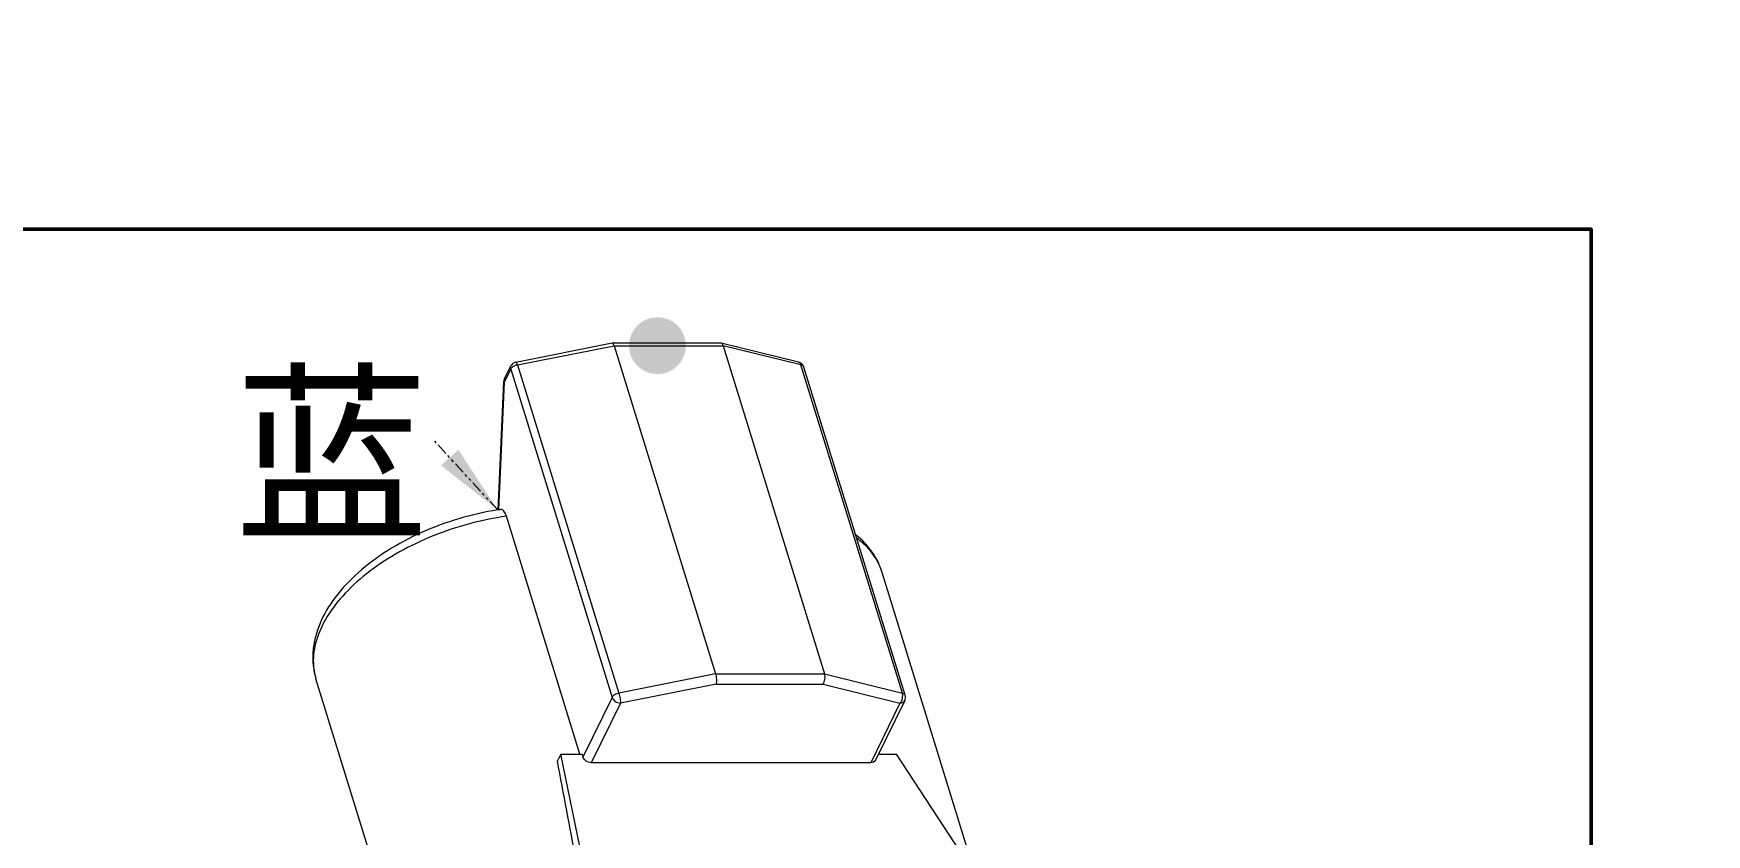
# Model space of a CAD drawing. Header units: millimetres. Extents: x 1638 to 3450, y 1129 to 2069.
# Drawn here: x 2833.2 to 2892.1, y 1229.6 to 1257.7 of the extents above; entities that cross this region are included whole.
import ezdxf

# ---------------------------------------------------------------- set-up
doc = ezdxf.new("R2010")
doc.units = ezdxf.units.MM
doc.linetypes.add('ACISOTGB', pattern=[9, 4, -1, 1, -1, 1, -1])
doc.layers.add('1轮廓实线层', color=7, linetype='Continuous', lineweight=50)
doc.layers.add('护套层', color=3, linetype='Continuous', lineweight=0)
doc.styles.get("Standard").update_dxf_attribs({"font": 'arial.ttf'})
doc.styles.add('技术要求及剖视用', font='gbenor.shx', dxfattribs={"width": 0.7, "bigfont": 'gbcbig.shx'})
doc.dimstyles.new('ISO-25', dxfattribs={"dimtxt": 2.5, "dimasz": 2.5, "dimexe": 1.25, "dimexo": 0.625, "dimtad": 1, "dimtxsty": 'Standard', "dimcen": 2.5, "dimadec": 0, "dimazin": 0, "dimtfac": 1, "dimtmove": 0, "dimatfit": 3, "dimfxl": 1, "dimarcsym": 0})

# ---------------------------------------------------------------- blocks, each defined once
blk = doc.blocks.new('*D205')
at = {"color": 0, "lineweight": -2, "transparency": 16777216}
for p, q in [((2785.719, 1832.784), (2785.719, 1837.154)), ((2807.692, 1832.784), (2807.692, 1837.154)), ((2788.219, 1835.904), (2805.192, 1835.904)), ((3272.833, 1250.246), (3272.833, 1255.416)), ((3328.533, 1250.204), (3328.533, 1255.416)), ((3275.333, 1254.166), (3326.033, 1254.166))]:
    blk.add_line(p, q, dxfattribs=at)
at = {"color": 0, "transparency": 16777216}
for points in [[(2788.219, 1836.321), (2788.219, 1835.488), (2785.719, 1835.904)], [(2805.192, 1836.321), (2805.192, 1835.488), (2807.692, 1835.904)], [(3275.333, 1254.583), (3275.333, 1253.75), (3272.833, 1254.166)], [(3326.033, 1254.583), (3326.033, 1253.75), (3328.533, 1254.166)]]:
    blk.add_solid(points, dxfattribs=at)
at = {"layer": 'Defpoints', "color": 0, "transparency": 16777216}
for p in [(2807.692, 1835.904), (2785.719, 1832.159), (2807.692, 1832.159), (3328.533, 1254.166), (3272.833, 1249.621), (3328.533, 1249.579)]:
    blk.add_point(p, dxfattribs=at)
at = {"color": 3, "transparency": 16777216, "char_height": 2.5, "attachment_point": 5}
for s, insert in [('100', (2796.705, 1837.806)), ('2800', (3300.683, 1256.068))]:
    blk.add_mtext(s, dxfattribs=dict(at, insert=insert))
blk = doc.blocks.new('DT04-3P-P007-Out21520134352')
at = {"linetype": 'Continuous'}
for p, q in [((-10.896, 46.951), (-7.514, 47.623)), ((-10.845, 46.852), (-7.447, 47.527)), ((-7.51, 47.623), (-7.514, 47.623)), ((-7.51, 47.623), (-3.702, 47.623)), ((-7.447, 47.527), (-3.61, 47.527)), ((-7.447, 47.527), (-3.881, 35.987)), ((-3.686, 47.621), (-3.702, 47.623)), ((-0.96, 46.949), (-3.686, 47.621)), ((-0.874, 46.852), (-3.61, 47.527)), ((-3.61, 47.527), (-0.044, 35.987)), ((-11.302, 46.25), (-11.08, 46.702)), ((-11.296, 46.362), (-11.074, 46.814)), ((-11.08, 46.702), (-7.514, 35.162)), ((-10.845, 46.852), (-7.279, 35.312)), ((2.692, 35.312), (-0.874, 46.852)), ((2.788, 35.237), (-0.778, 46.777)), ((-11.524, 41.749), (-11.322, 46.262)), ((-11.503, 41.753), (-11.302, 46.25)), ((-11.302, 46.25), (-11.322, 46.262)), ((-8.646, 33.166), (-11.231, 41.531)), ((1.982, 39.553), (1.982, 39.553)), ((5.28, 28.881), (1.982, 39.553)), ((-3.881, 35.987), (-7.279, 35.312)), ((-3.881, 35.987), (-0.044, 35.987)), ((-0.044, 35.987), (2.692, 35.312)), ((-17.929, 35.815), (-17.928, 35.811)), ((-15.645, 28.423), (-17.928, 35.811)), ((-3.86, 35.63), (-7.219, 34.963)), ((-3.86, 35.63), (-0.097, 35.63)), ((-0.097, 35.63), (2.607, 34.963)), ((-7.514, 35.162), (-8.543, 33.066)), ((-7.219, 34.963), (-8.247, 32.867)), ((2.607, 34.963), (1.579, 32.867)), ((2.774, 35.05), (1.745, 32.954)), ((-9.322, 33.166), (-9.438, 32.928)), ((-9.322, 33.166), (-8.573, 33.166)), ((-8.317, 28.291), (-9.322, 33.166)), ((-8.573, 33.166), (-8.543, 33.066)), ((1.849, 33.166), (2.469, 33.166)), ((2.469, 33.166), (5.28, 28.881)), ((1.579, 32.867), (-8.247, 32.867))]:
    blk.add_line(p, q, dxfattribs=at)
for centre, radius, start, end in [((-10.759, 46.421), 0.44, 101.24918, 115.0344), ((-1.021, 46.701), 0.255, 46.84473, 76.14691), ((-10.026, 31.928), 9.939, 98.57267, 98.748), ((-10.034, 31.98), 9.887, 98.16211, 98.57288), ((2.546, 35.162), 0.254, 333.85762, 17.17315), ((-1068.674, -167.261), 1077.987, 10.513952, 10.702321)]:
    blk.add_arc(centre, radius, start, end, dxfattribs=at)
for points, knots in [([(-7.447, 47.527), (-7.451, 47.541), (-7.46, 47.566), (-7.477, 47.599), (-7.497, 47.623), (-7.51, 47.623)], [0, 0, 0, 0, 0.36262, 0.653242, 1, 1, 1, 1]), ([(-3.61, 47.527), (-3.614, 47.539), (-3.628, 47.577), (-3.659, 47.614), (-3.686, 47.621)], [0, 0, 0, 0, 0.308594, 1, 1, 1, 1]), ([(-11.08, 46.702), (-11.086, 46.721), (-11.092, 46.759), (-11.083, 46.797), (-11.075, 46.813)], [0, 0, 0, 0, 0.516947, 1, 1, 1, 1]), ([(-11.08, 46.702), (-11.077, 46.708), (-11.064, 46.732), (-11.045, 46.752), (-11.029, 46.766)], [0, 0, 0, 0, 0.228411, 1, 1, 1, 1]), ([(-11.029, 46.766), (-11.023, 46.771), (-10.997, 46.792), (-10.968, 46.809), (-10.945, 46.819)], [0, 0, 0, 0, 0.237828, 1, 1, 1, 1]), ([(-10.845, 46.852), (-10.85, 46.866), (-10.858, 46.892), (-10.872, 46.924), (-10.882, 46.943), (-10.892, 46.952), (-10.896, 46.951)], [0, 0, 0, 0, 0.39574, 0.701065, 0.900409, 1, 1, 1, 1]), ([(-0.96, 46.949), (-0.94, 46.944), (-0.901, 46.917), (-0.881, 46.875), (-0.874, 46.852)], [0, 0, 0, 0, 0.453038, 1, 1, 1, 1]), ([(-0.778, 46.777), (-0.783, 46.795), (-0.811, 46.831), (-0.852, 46.847), (-0.874, 46.852)], [0, 0, 0, 0, 0.450499, 1, 1, 1, 1]), ([(-11.302, 46.25), (-11.304, 46.257), (-11.31, 46.282), (-11.311, 46.308), (-11.308, 46.327)], [0, 0, 0, 0, 0.260931, 1, 1, 1, 1]), ([(-11.538, 41.751), (-11.998, 41.681), (-12.911, 41.474), (-14.216, 40.993), (-15.412, 40.359), (-16.443, 39.596), (-17.263, 38.732), (-17.745, 37.929), (-17.967, 37.266), (-18.047, 36.772), (-18.041, 36.282), (-17.975, 35.965), (-17.928, 35.811)], [0, 0, 0, 0, 0.144277, 0.288938, 0.429519, 0.562165, 0.684483, 0.796269, 0.849004, 0.9002, 0.9503, 1, 1, 1, 1]), ([(-11.231, 41.531), (-11.67, 41.47), (-12.546, 41.292), (-13.81, 40.87), (-14.99, 40.31), (-16.034, 39.635), (-16.898, 38.873), (-17.545, 38.055), (-17.945, 37.212), (-18.031, 36.627), (-18.02, 36.354)], [0, 0, 0, 0, 0.145147, 0.291695, 0.435242, 0.571656, 0.697512, 0.810612, 0.910651, 1, 1, 1, 1]), ([(-11.231, 41.531), (-11.242, 41.567), (-11.267, 41.631), (-11.315, 41.71), (-11.372, 41.761), (-11.418, 41.769), (-11.438, 41.766)], [0, 0, 0, 0, 0.337945, 0.61173, 0.823745, 1, 1, 1, 1]), ([(1.982, 39.553), (1.904, 39.807), (1.659, 40.299), (1.28, 40.694), (1.067, 40.866)], [0, 0, 0, 0, 0.49289, 1, 1, 1, 1]), ([(1.768, 40.028), (1.683, 40.167), (1.477, 40.435), (1.222, 40.657), (1.083, 40.759)], [0, 0, 0, 0, 0.485201, 1, 1, 1, 1]), ([(1.982, 39.553), (1.969, 39.595), (1.913, 39.759), (1.836, 39.916), (1.768, 40.028)], [0, 0, 0, 0, 0.248627, 1, 1, 1, 1]), ([(-18.02, 36.354), (-18.018, 36.308), (-18.005, 36.126), (-17.969, 35.945), (-17.929, 35.815)], [0, 0, 0, 0, 0.252725, 1, 1, 1, 1]), ([(-3.881, 35.987), (-3.862, 35.926), (-3.848, 35.831), (-3.847, 35.711), (-3.853, 35.655), (-3.86, 35.63)], [0, 0, 0, 0, 0.528522, 0.789547, 1, 1, 1, 1]), ([(-0.097, 35.63), (-0.081, 35.653), (-0.054, 35.708), (-0.031, 35.8), (-0.026, 35.895), (-0.035, 35.958), (-0.044, 35.987)], [0, 0, 0, 0, 0.228169, 0.489911, 0.757369, 1, 1, 1, 1]), ([(-7.279, 35.312), (-7.33, 35.302), (-7.42, 35.268), (-7.495, 35.201), (-7.514, 35.162)], [0, 0, 0, 0, 0.546638, 1, 1, 1, 1]), ([(-7.279, 35.312), (-7.26, 35.252), (-7.24, 35.159), (-7.223, 35.042), (-7.219, 34.987), (-7.219, 34.963)], [0, 0, 0, 0, 0.534019, 0.795209, 1, 1, 1, 1]), ([(2.704, 35.225), (2.704, 35.233), (2.703, 35.262), (2.698, 35.292), (2.692, 35.312)], [0, 0, 0, 0, 0.264006, 1, 1, 1, 1]), ([(2.692, 35.312), (2.714, 35.307), (2.755, 35.291), (2.783, 35.255), (2.788, 35.237)], [0, 0, 0, 0, 0.549501, 1, 1, 1, 1]), ([(-7.514, 35.162), (-7.496, 35.105), (-7.407, 35.004), (-7.283, 34.963), (-7.219, 34.963)], [0, 0, 0, 0, 0.482997, 1, 1, 1, 1]), ([(2.607, 34.963), (2.615, 34.971), (2.645, 35.007), (2.667, 35.05), (2.68, 35.084)], [0, 0, 0, 0, 0.231343, 1, 1, 1, 1]), ([(2.607, 34.963), (2.642, 34.963), (2.709, 34.975), (2.76, 35.023), (2.774, 35.05)], [0, 0, 0, 0, 0.536489, 1, 1, 1, 1]), ([(2.68, 35.084), (2.684, 35.096), (2.698, 35.141), (2.705, 35.19), (2.704, 35.225)], [0, 0, 0, 0, 0.25274, 1, 1, 1, 1]), ([(-8.247, 32.867), (-8.311, 32.867), (-8.436, 32.908), (-8.525, 33.009), (-8.543, 33.066)], [0, 0, 0, 0, 0.516982, 1, 1, 1, 1]), ([(1.745, 32.954), (1.732, 32.927), (1.681, 32.879), (1.614, 32.867), (1.579, 32.867)], [0, 0, 0, 0, 0.463513, 1, 1, 1, 1])]:
    blk.add_open_spline(points, degree=3, knots=knots, dxfattribs=at)
for points in [[(-10.98, 46.918), (-11.02, 46.893), (-11.054, 46.855), (-11.075, 46.813)], [(-10.896, 46.951), (-10.926, 46.945), (-10.955, 46.934), (-10.98, 46.918)], [(-0.778, 46.777), (-0.791, 46.818), (-0.815, 46.857), (-0.846, 46.887)], [(-11.296, 46.362), (-11.311, 46.331), (-11.32, 46.296), (-11.322, 46.262)], [(-11.308, 46.327), (-11.305, 46.339), (-11.301, 46.351), (-11.296, 46.362)]]:
    blk.add_open_spline(points, degree=3, dxfattribs=at)
at = {"linetype": 'ACISOTGB', "ltscale": 0.1, "insert": (-13.972, 46.217), "char_height": 5, "width": 5.66649, "attachment_point": 3}
blk.add_mtext('蓝', dxfattribs=at)
at = {"layer": '护套层', "style": '技术要求及剖视用', "width": 0.67}
for tag, p, flags in [('备注', (-0.3, 23.2), 8), ('标号', (-0.3, 19.2), 8), ('功能', (-0.8, 15.2), 8), ('英文功能', (-0.8, 11.2), 8), ('编号', (-11.8, 7.2), 8), ('护套号', (-0.8, 7.2), 8), ('颜色', (20.2, 7.2), 9), ('厂家', (22.2, 7.2), 9), ('端子', (24.2, 7.2), 9), ('统计到BOM', (20.2, 5.2), 9), ('客户代号', (-11.8, 3.2), 8), ('编码', (22.2, 3.2), 9), ('防水栓', (24.2, 3.2), 9), ('配件', (-0.8, 3.2), 8), ('配置', (20.2, 3.2), 9), ('工序', (20.2, 1.2), 9), ('工位', (22.2, 1.2), 9), ('设计软件', (26.96, 1.2), 9), ('附件', (-0.8, -0.8), 8), ('视图', (20.2, -0.8), 9), ('方向', (22.2, -0.8), 9), ('盲栓', (24.2, -0.8), 9)]:
    blk.add_attdef(tag, p, '', height=3.5, dxfattribs=dict(at, flags=flags))
at = {"linetype": 'ACISOTGB', "ltscale": 0.1}
blk.add_leader([(-11.538, 41.751), (-13.754, 44.168)], dimstyle='ISO-25', override={"dimgap": 0.625, "dimtad": 0}, dxfattribs=at)

msp = doc.modelspace()

# ---------------------------------------------------------------- hatches: boundary and pattern name
at = {"layer": '护套层'}
h = msp.add_hatch(color=256, dxfattribs=at)
edge = h.paths.add_edge_path()
edge.add_arc((2855.166, 1246.739), 1, 0, 360)

# ---------------------------------------------------------------- linework, layer by layer
at = {"layer": '1轮廓实线层', "color": 6}
msp.add_lwpolyline([(2731.961, 1250.836), (2887.997, 1250.836), (2887.997, 1184.063), (2731.961, 1184.063)], close=True, dxfattribs=at)

# ---------------------------------------------------------------- block references
at = {"layer": '护套层'}
msp.add_blockref('DT04-3P-P007-Out21520134352', (2861.088, 1199.212), dxfattribs=at)

# ---------------------------------------------------------------- dimensions: what is measured, and where the dimension line sits
at = {"color": 1}
dim = msp.add_linear_dim(base=(2807.692, 1835.904), p1=(2785.719, 1832.159), p2=(2807.692, 1832.159), text='100', dimstyle='ISO-25', override={"dimclrt": 3}, dxfattribs=at)
dim.commit()
dim.dimension.update_dxf_attribs({"geometry": '*D205', "text_midpoint": (2796.705, 1837.806)})

doc.saveas('drawing.dxf')
